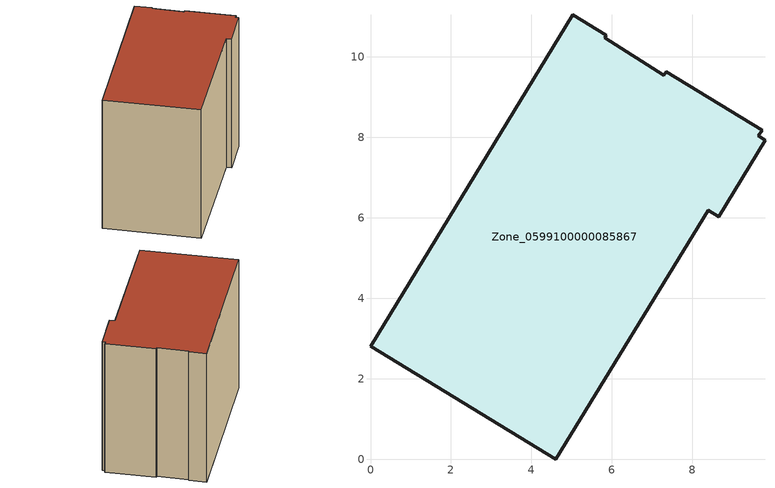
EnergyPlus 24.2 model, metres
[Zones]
Zone_0599100000085867
 floor ground (C_G): 7.29,9.53 7.35,9.62 9.73,8.17 9.64,8.03 9.8,7.93 8.65,6.02 8.39,6.18 4.6,0 0,2.81 5.03,11.04 5.86,10.53 5.82,10.47 z0
 wall outside (C_F): 5.86,10.53 5.03,11.04 0,2.81 4.6,0 8.39,6.18 8.65,6.02 9.8,7.93 9.64,8.03 9.73,8.17 7.35,9.62 7.29,9.53 5.82,10.47 5.86,10.53 z0:8.07
 roof outside (C_R): 9.64,8.03 9.73,8.17 7.35,9.62 7.29,9.53 5.82,10.47 5.86,10.53 5.03,11.04 0,2.81 4.6,0 8.39,6.18 8.65,6.02 9.8,7.93 z8.07
[BUILDING]
Pand.0599100000085867: North Axis=0; Terrain=City; Loads Convergence Tolerance Value=0.04; Temperature Convergence Tolerance Value=0.4; Solar Distribution=FullExterior; Maximum Number of Warmup Days=25; Minimum Number of Warmup Days=1
[Site:Location]
Rotterdam.The.Hague.AP_ZH_NLD Design_Conditions: Latitude=51.96; Longitude=4.45; Time Zone=1; Elevation=-4.5
[SITE:GROUNDTEMPERATURE:BUILDINGSURFACE]
18, 18, 18, 18, 18, 18, 18, 18, 18, 18, 18, 18
[MATERIAL] Thermal Absorptance=0.9; Solar Absorptance=0.7; Visible Absorptance=0.7
Name | Roughness | Thickness | Conductivity | Density | Specific Heat
G.TI.1975-1991 | MediumSmooth | 0.15 | 0.288461 | 540 | 1210
F.TI.1975-1991 | Rough | 0.3 | 0.230769 | 1920 | 840
R.TI.1975-1991 | MediumRough | 0.2 | 0.153846 | 1500 | 1000
[CONSTRUCTION]
C_G: G.TI.1975-1991
C_F: F.TI.1975-1991
C_R: R.TI.1975-1991
[ZONE]
Zone_0599100000085867: Type=1; Multiplier=1; Ceiling Height=Autocalculate; Volume=Autocalculate; Floor Area=autocalculate; Part of Total Floor Area=Yes
[ZONEINFILTRATION:DESIGNFLOWRATE]
Infil_Zone_0599100000085867: Zone or ZoneList or Space or SpaceList=Zone_0599100000085867; Schedule=AlwaysOn; Design Flow Rate Calculation Method=Flow/Area; Flow Rate per Floor Area=0.003; Constant Term Coefficient=1; Temperature Term Coefficient=0; Velocity Term Coefficient=0; Velocity Squared Term Coefficient=0
[HVACTEMPLATE:ZONE:IDEALLOADSAIRSYSTEM]
Zone_0599100000085867: Maximum Heating Supply Air Temperature=50; Minimum Cooling Supply Air Temperature=13; Maximum Heating Supply Air Humidity Ratio=0.0156; Minimum Cooling Supply Air Humidity Ratio=0.0077; Heating Limit=NoLimit; Cooling Limit=NoLimit; Dehumidification Control Type=ConstantSensibleHeatRatio; Cooling Sensible Heat Ratio=0.7; Dehumidification Setpoint=60; Humidification Control Type=None; Humidification Setpoint=30; Outdoor Air Method=None; Outdoor Air Flow Rate per Person=0.00944; Outdoor Air Flow Rate per Zone Floor Area=0; Outdoor Air Flow Rate per Zone=0; Demand Controlled Ventilation Type=None; Outdoor Air Economizer Type=NoEconomizer; Heat Recovery Type=None; Sensible Heat Recovery Effectiveness=0.7; Latent Heat Recovery Effectiveness=0.65
[ZONECONTROL:THERMOSTAT]
ThermostatControl_Zone_0599100000085867: Zone or ZoneList=Zone_0599100000085867; Control Type Schedule=DualSetpointControlType; Control 1=Thermostat_Zone_0599100000085867; Temperature Difference Between Cutout And Setpoint=0
[THERMOSTATSETPOINT:DUALSETPOINT]
Thermostat_Zone_0599100000085867: Heating Setpoint Temperature Schedule=HeatingSetpoint_Zone_0599100000085867; Cooling Setpoint Temperature Schedule=CoolingSetpoint_Zone_0599100000085867
[SCHEDULE:COMPACT]
HeatingSetpoint_Zone_0599100000085867: Through: 12/31, For: AllDays, Until: 24:00, 21
CoolingSetpoint_Zone_0599100000085867: Through: 12/31, For: AllDays, Until: 24:00, 24
DualSetpointControlType: Through: 12/31, For: AllDays, Until: 24:00, 4
AlwaysOn: Through: 12/31, For: AllDays, Until: 24:00, 1
